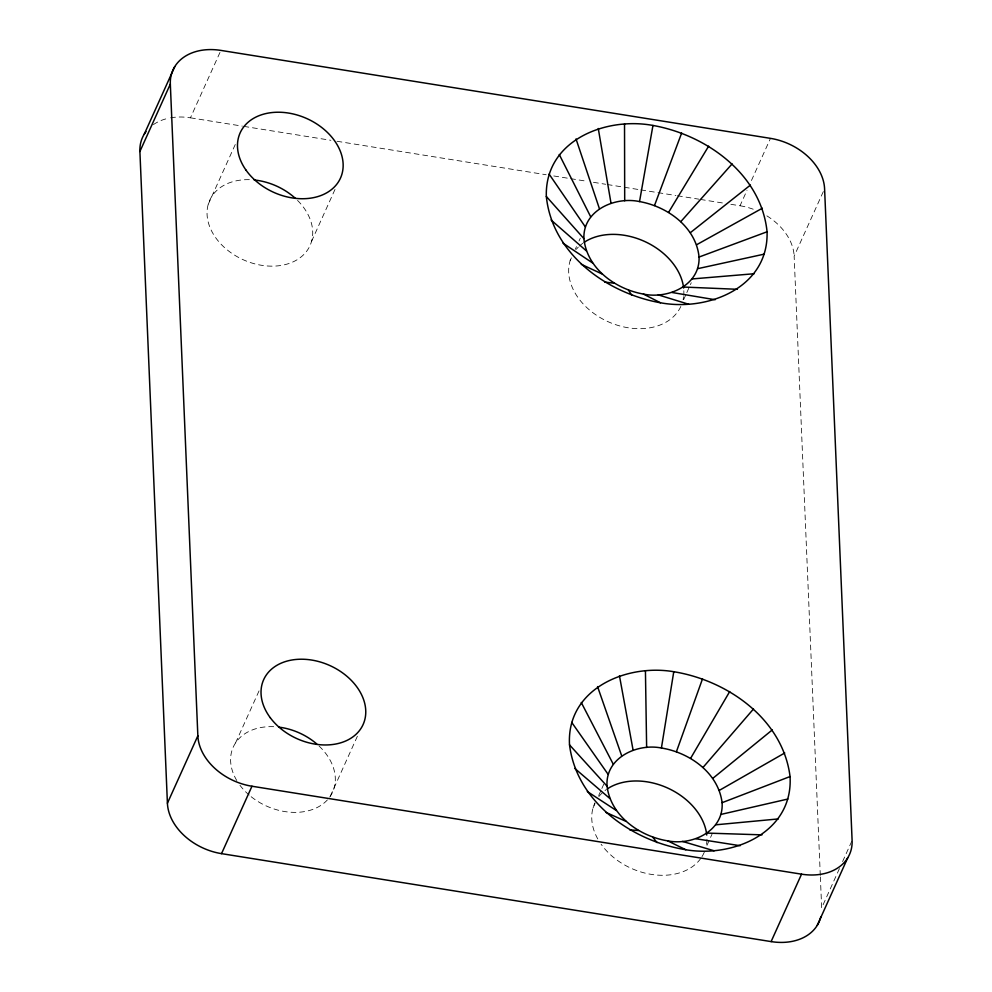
<?xml version="1.0" encoding="UTF-8"?>
<svg xmlns="http://www.w3.org/2000/svg" width="992" height="992" viewBox="0 0 992 992"><rect width="100%" height="100%" fill="white"/><g stroke="black" fill="none" stroke-linecap="round" stroke-linejoin="round"><path stroke-width="0.74" stroke-dasharray="4.96 3.72" d="M170.55 117.825A54.535 40.077 24.3 0 1 190.452 117.825L220.894 50.406M208.221 204.389L235.488 144.001M311.538 241.416L335.631 188.046M235.575 742.872L259.036 690.903M570.14 260.66L571.417 257.858M575.211 249.426L576.488 246.611M579.018 240.994L580.295 238.192M330.336 796.154L357.604 735.754M683.649 299.596L686.191 293.979M686.824 292.566L691.263 282.732M730.868 204.302L740.032 205.766L747.013 190.315M751.452 180.494L770.474 138.359M820.297 875.415L794.146 256.196L824.588 188.778M592.968 808.145L595.51 802.528M598.672 795.51L601.214 789.892M601.846 788.479L603.744 784.275M706.986 845.32L712.058 834.086M839.43 868.595L821.674 907.916L820.359 876.953M842.592 861.564L852.103 840.497M190.452 117.825L242.358 126.133M243.883 126.381L330.906 140.306M337.007 141.273L546.158 174.741M553.784 175.968L569.048 178.411M570.586 178.659L587.376 181.338M593.476 182.317L605.69 184.276M607.216 184.512L639.282 189.646M640.807 189.894L675.912 195.511M677.437 195.759L698.814 199.169M700.34 199.417L724.768 203.323M319.027 745.996A54.535 40.077 24.3 0 1 322.412 804.338A54.535 40.077 24.3 0 1 250.195 795.944M249.153 795.063A54.535 40.077 24.3 0 1 239.952 785.28M236.778 780.543A54.535 40.077 24.3 0 1 277.078 726.938M297.526 200.396A55.031 40.436 24.3 0 1 288.56 263.636A55.031 40.436 24.3 0 1 210.614 228.916A55.031 40.436 24.3 0 1 251.125 179.738M700.724 858.502A59.991 44.094 24.3 0 1 601.102 844.204M597.767 838.947A59.991 44.094 24.3 0 1 595.002 802.739M598.833 796.613A59.991 44.094 24.3 0 1 606.447 789.471M706.949 839.406A59.991 44.094 24.3 0 1 706.366 845.308M704.283 852.215A59.991 44.094 24.3 0 1 701.542 857.324M680.834 306.441A59.991 44.094 24.3 0 1 607.823 321.582A59.991 44.094 24.3 0 1 571.69 256.618M576.327 249.29A59.991 44.094 24.3 0 1 578.324 247.107M579.39 246.066A59.991 44.094 24.3 0 1 582.912 243.189M683.835 290.743A59.991 44.094 24.3 0 1 683.748 295.219M683.6 296.707A59.991 44.094 24.3 0 1 683.104 299.609M740.032 205.766A54.535 40.077 24.3 0 1 754.59 209.734M766.866 215.859A54.535 40.077 24.3 0 1 794.146 256.196M153.4 124.608A54.535 40.077 24.3 0 1 167.921 118.358"/><path stroke-width="1.49" d="M569.52 744.893C566.221 689.105 626.126 663.536 673.766 671.72C727.694 680.438 782.849 719.188 790.054 776.55C793.34 832.338 733.435 857.906 685.807 849.735C631.879 841.005 576.712 802.255 569.52 744.893L607.042 786.172C610.799 816.094 639.567 836.318 667.703 840.869C692.143 845.779 724.036 831.023 722.089 802.689C718.332 772.768 689.552 752.544 661.416 748.005C636.988 743.095 605.095 757.838 607.042 786.172M546.332 196.453C544.633 140.517 605.504 116.61 652.959 125.451C706.515 134.949 761.273 174.319 767.064 231.781C768.775 287.705 707.904 311.624 660.449 302.771C606.881 293.272 552.135 253.902 546.332 196.453L583.904 238.613C586.929 268.584 615.499 289.118 643.436 294.078C667.802 299.311 700.166 285.485 699.062 257.04C696.037 227.069 667.467 206.522 639.53 201.574C615.164 196.342 582.8 210.168 583.904 238.613M661.416 748.005L673.766 671.72M639.53 201.574L652.959 125.451M676.42 751.713L702.51 678.85M654.497 205.53L681.653 133.04M144.299 134.081L174.741 66.662M139.897 151.503L170.326 84.084A54.535 40.077 24.3 0 1 220.894 50.406L770.474 138.359A54.535 40.077 24.3 0 1 824.588 188.778L852.103 840.497A54.535 40.077 24.3 0 1 801.548 874.175L771.106 941.594L221.526 853.641A54.535 40.077 24.3 0 1 167.412 803.222L139.897 151.503A54.535 40.077 24.3 0 1 146.01 131.601M167.412 803.222L197.854 735.804L170.326 84.084M221.526 853.641L251.968 786.234A54.535 40.077 24.3 0 1 197.854 735.804M817.259 925.338L847.701 857.919M690.606 758.347L729.703 691.56M668.583 212.375L708.648 146.159M703.018 767.436L753.498 708.982M680.81 221.638L732.096 163.916M712.814 778.36L772.272 729.926M690.37 232.674L750.411 185.082M719.312 790.388L784.734 752.978M696.595 244.751L762.34 208.221M722.089 802.689L790.054 776.55M699.062 257.04L767.064 231.781M720.936 814.42L787.846 799.044M697.599 268.696L764.274 254.126M715.951 824.798L778.286 818.933M692.317 278.926L754.156 273.742M707.457 833.106L762.005 834.855M683.575 287.048L737.391 289.292M629.858 829.895L638.526 830.515M604.76 282.063L614.383 283.266M696.049 838.773L740.131 845.717M251.968 786.234L801.548 874.175M671.956 292.479L715.133 299.733M682.484 841.414L714.141 850.789M658.266 294.884L688.882 304.321M606.075 812.473L626.113 821.426M581.312 264.318L602.156 274.015M667.703 840.869L685.807 849.735M643.436 294.078L660.449 302.771M587.301 791.517L616.317 810.501M562.997 243.152L592.596 262.967M574.827 768.465L609.807 798.473M551.068 220.001L586.371 250.889M652.711 837.149L657.064 842.605M571.714 722.399L608.183 774.442M549.122 174.108L585.367 226.957M628.469 290.11L631.755 295.182M581.275 702.51L613.18 764.063M559.252 154.492L590.649 216.715M597.556 686.588L621.662 755.755M576.017 138.93L599.391 208.605M619.442 675.726L633.082 750.088M598.275 128.501L610.998 203.162M645.432 670.654L646.635 747.447M624.526 123.901L624.7 200.768M278.591 727.099A54.535 40.077 24.3 0 1 316.77 743.963M254.175 179.974A55.031 40.436 24.3 0 1 295.318 198.301M607.575 788.702A59.991 44.094 24.3 0 1 668.459 788.404A59.991 44.094 24.3 0 1 706.75 835.053M584.164 242.308A59.991 44.094 24.3 0 1 644.924 241.589A59.991 44.094 24.3 0 1 683.624 288.052M820.756 917.067A54.535 40.077 24.3 0 1 771.106 941.594M270.382 717.861A54.535 40.077 24.3 0 0 360.778 728.736A54.535 40.077 24.3 0 0 309.02 659.68A54.535 40.077 24.3 0 0 270.382 717.861M245.942 170.041A55.031 40.436 24.3 0 0 337.342 183.483A55.031 40.436 24.3 0 0 287.668 112.927A55.031 40.436 24.3 0 0 245.942 170.041"/></g></svg>
